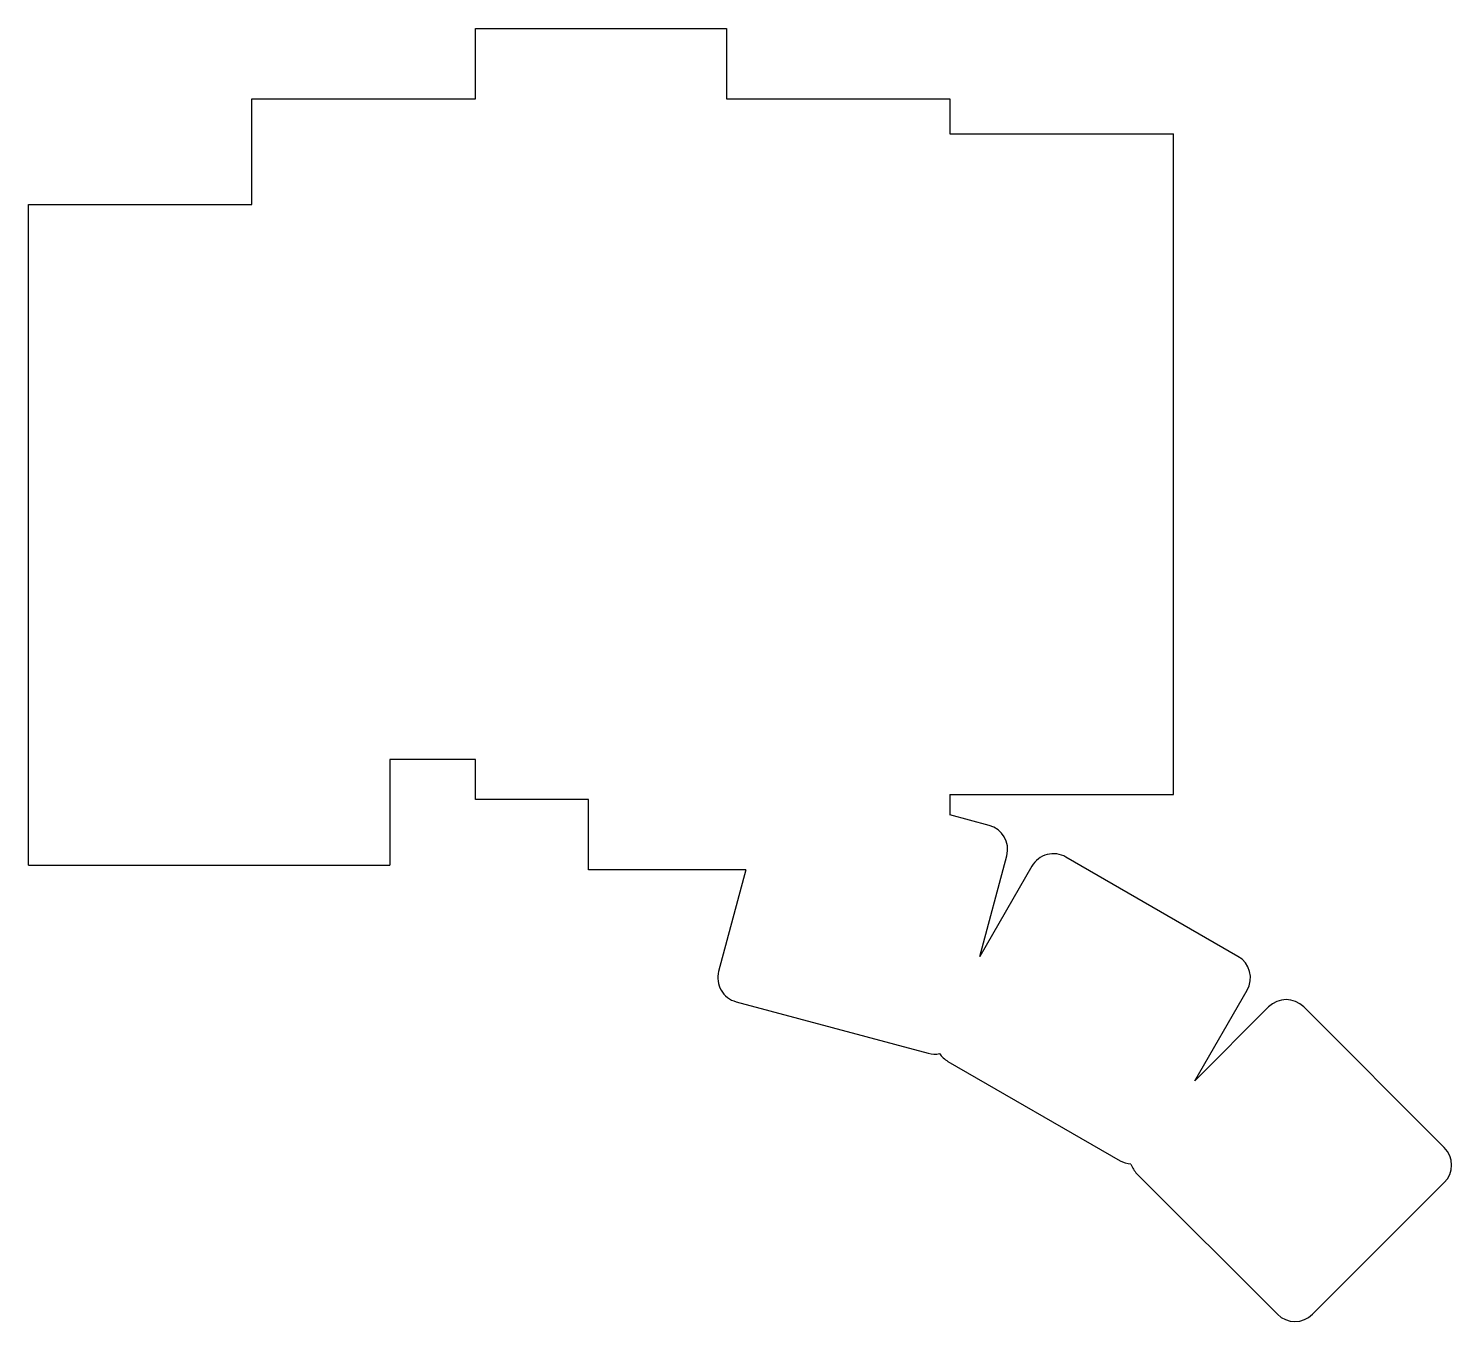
# Model space of a CAD drawing. Header units: millimetres. Extents: x 58 to 172, y 4 to 108.
import ezdxf

# ---------------------------------------------------------------- set-up
doc = ezdxf.new("R2010")
doc.units = ezdxf.units.MM

msp = doc.modelspace()

# ---------------------------------------------------------------- linework, layer by layer
for p, q in [((93.9, 107.77), (114.1, 107.77)), ((93.9, 102.1), (93.9, 107.77)), ((114.1, 107.77), (114.1, 102.1)), ((75.9, 102.1), (93.9, 102.1)), ((75.9, 93.6), (75.9, 102.1)), ((114.1, 102.1), (132.1, 102.1)), ((132.1, 102.1), (132.1, 99.27)), ((132.1, 99.27), (150.1, 99.27)), ((150.1, 46.07), (150.1, 99.27)), ((57.9, 40.4), (57.9, 93.6)), ((57.9, 93.6), (75.9, 93.6)), ((87, 48.9), (87, 40.4)), ((93.9, 48.9), (87, 48.9)), ((93.9, 45.67), (93.9, 48.9)), ((132.1, 46.07), (132.1, 44.44)), ((132.1, 46.07), (150.1, 46.07)), ((103, 45.67), (93.9, 45.67)), ((103, 40), (103, 45.67)), ((135.27, 43.59), (132.1, 44.44)), ((57.9, 40.4), (87, 40.4)), ((134.51, 33.03), (136.68, 41.15)), ((138.71, 40.31), (134.51, 33.03)), ((155.3, 33.04), (141.44, 41.04)), ((115.67, 40), (103, 40)), ((115.67, 40), (113.48, 31.83)), ((151.83, 23.03), (156.03, 30.31)), ((114.89, 29.38), (130.35, 25.24)), ((157.77, 28.97), (151.83, 23.03)), ((171.91, 17.66), (160.6, 28.97)), ((131.94, 24.58), (145.8, 16.58)), ((147.16, 15.53), (158.48, 4.22)), ((161.3, 4.22), (171.91, 14.83))]:
    msp.add_line(p, q)
for centre, start, end in [((134.75, 41.66), 345, 75), ((140.44, 39.31), 60, 150), ((154.3, 31.31), 330, 60), ((115.41, 31.32), 165, 255), ((159.18, 27.56), 45, 135), ((130.87, 27.17), 255, 281.624), ((132.94, 26.32), 213.376, 240), ((170.5, 16.24), 315, 45), ((146.8, 18.32), 240, 266.624), ((148.58, 16.95), 198.376, 225), ((159.89, 5.64), 225, 315)]:
    msp.add_arc(centre, 2, start, end)

doc.saveas('drawing.dxf')
